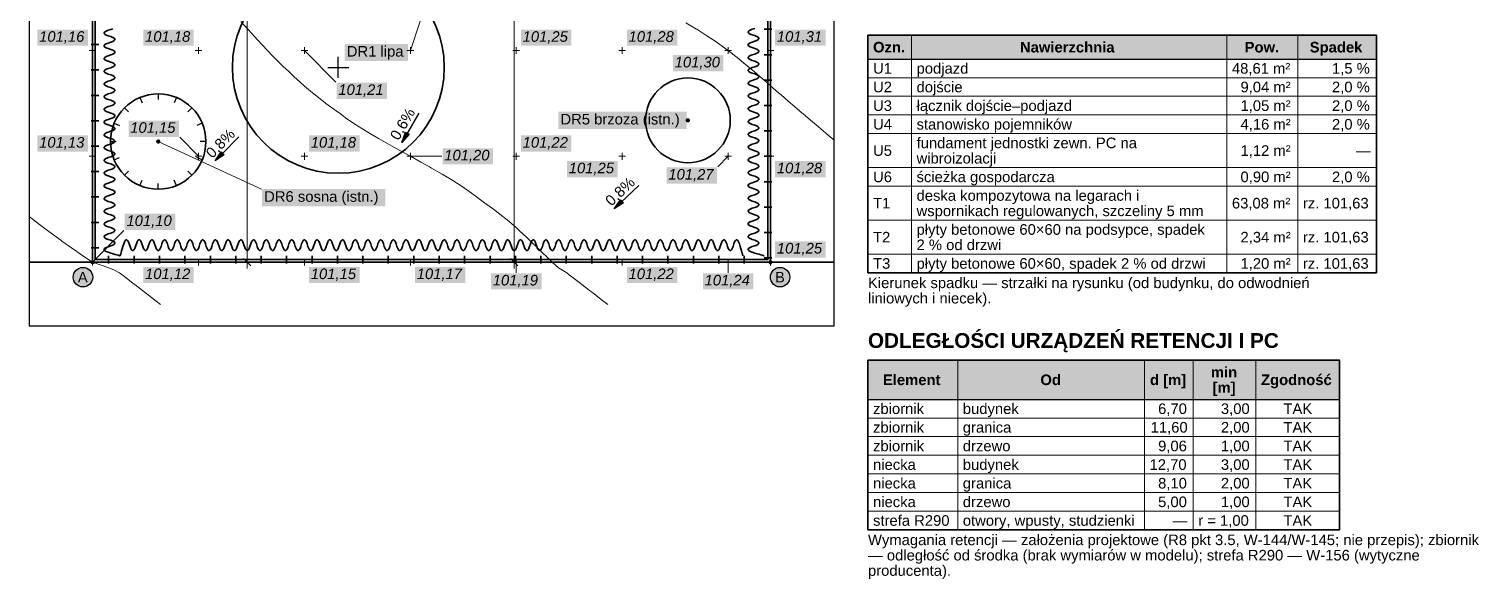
# Model space of a CAD drawing. Header units: metres. Extents: x -3 to 65.4, y -15 to 61.2.
# Drawn here: x -3 to 65.4, y -15 to 11 of the extents above; entities that cross this region are included whole.
import ezdxf

# ---------------------------------------------------------------- set-up
doc = ezdxf.new("R2010")
doc.units = ezdxf.units.M
for name, color, linetype, lineweight in [('A-MASKA', 7, 'Continuous', 18), ('Z-DZIALKA', 1, 'Continuous', 35), ('Z-MAPA-RAMKA', 7, 'Continuous', 35), ('Z-OGRODZENIE', 7, 'Continuous', 35), ('Z-OPISY', 2, 'Continuous', 25), ('Z-TLO', 7, 'Continuous', 18), ('Z-WYMIARY', 1, 'Continuous', 18)]:
    doc.layers.add(name, color=color, linetype=linetype, lineweight=lineweight)
for name, color, linetype, lineweight, true_color in [('Z-MAPA', 8, 'Continuous', 18, 0x5a5a5a), ('Z-ODWODNIENIE', 150, 'Continuous', 25, 0x00808a), ('Z-RZEDNE', 32, 'Continuous', 18, 0x6b4423), ('Z-ZIELEN', 3, 'Continuous', 25, 0x1e7a1e)]:
    doc.layers.add(name, color=color, linetype=linetype, lineweight=lineweight, true_color=true_color)
doc.styles.add('PL_ARIAL', font='arial.ttf')
doc.styles.add('PL_ARIAL_B', font='arialbd.ttf')
doc.styles.add('PL_ARIAL_I', font='ariali.ttf')

msp = doc.modelspace()

# ---------------------------------------------------------------- hatches: boundary and pattern name
at = {"layer": 'A-MASKA', "true_color": 0xffffff}
for points in [[(-2.603, 10.22), (-0.22, 10.22), (-0.22, 10.99), (-2.603, 10.99)], [(2.397, 10.22), (4.78, 10.22), (4.78, 10.99), (2.397, 10.99)], [(20.22, 10.22), (22.603, 10.22), (22.603, 10.99), (20.22, 10.99)], [(25.22, 10.22), (27.603, 10.22), (27.603, 10.99), (25.22, 10.99)], [(32.22, 10.22), (34.603, 10.22), (34.603, 10.99), (32.22, 10.99)], [(11.9, 9.5), (14.887, 9.5), (14.887, 10.31), (11.9, 10.31)], [(27.397, 9.01), (29.78, 9.01), (29.78, 9.78), (27.397, 9.78)], [(11.52, 7.71), (13.903, 7.71), (13.903, 8.48), (11.52, 8.48)], [(21.984, 6.295), (28.04, 6.295), (28.04, 7.105), (21.984, 7.105)], [(1.697, 5.92), (4.08, 5.92), (4.08, 6.69), (1.697, 6.69)], [(-2.603, 5.22), (-0.22, 5.22), (-0.22, 5.99), (-2.603, 5.99)], [(10.22, 5.22), (12.603, 5.22), (12.603, 5.99), (10.22, 5.99)], [(20.22, 5.22), (22.603, 5.22), (22.603, 5.99), (20.22, 5.99)], [(16.52, 4.615), (18.903, 4.615), (18.903, 5.385), (16.52, 5.385)], [(22.397, 4.01), (24.78, 4.01), (24.78, 4.78), (22.397, 4.78)], [(27.097, 3.71), (29.48, 3.71), (29.48, 4.48), (27.097, 4.48)], [(32.22, 4.01), (34.603, 4.01), (34.603, 4.78), (32.22, 4.78)], [(8, 2.643), (13.814, 2.643), (13.814, 3.453), (8, 3.453)], [(1.52, 1.52), (3.903, 1.52), (3.903, 2.29), (1.52, 2.29)], [(32.22, 0.22), (34.603, 0.22), (34.603, 0.99), (32.22, 0.99)], [(2.397, -0.99), (4.78, -0.99), (4.78, -0.22), (2.397, -0.22)], [(10.22, -0.99), (12.603, -0.99), (12.603, -0.22), (10.22, -0.22)], [(15.22, -0.99), (17.603, -0.99), (17.603, -0.22), (15.22, -0.22)], [(18.809, -1.29), (21.191, -1.29), (21.191, -0.52), (18.809, -0.52)], [(25.22, -0.99), (27.603, -0.99), (27.603, -0.22), (25.22, -0.22)], [(28.809, -1.29), (31.191, -1.29), (31.191, -0.52), (28.809, -0.52)]]:
    msp.add_hatch(color=7, dxfattribs=at).paths.add_polyline_path(points)
at = {"layer": 'Z-DZIALKA', "true_color": 0x000000}
for points in [[(0.1, 0), (0.097, 0.026), (0.087, 0.05), (0.071, 0.071), (0.05, 0.087), (0.026, 0.097), (0, 0.1), (-0.026, 0.097), (-0.05, 0.087), (-0.071, 0.071), (-0.087, 0.05), (-0.097, 0.026), (-0.1, 0), (-0.097, -0.026), (-0.087, -0.05), (-0.071, -0.071), (-0.05, -0.087), (-0.026, -0.097), (0, -0.1), (0.026, -0.097), (0.05, -0.087), (0.071, -0.071), (0.087, -0.05), (0.097, -0.026)], [(32.1, 0), (32.097, 0.026), (32.087, 0.05), (32.071, 0.071), (32.05, 0.087), (32.026, 0.097), (32, 0.1), (31.974, 0.097), (31.95, 0.087), (31.929, 0.071), (31.913, 0.05), (31.903, 0.026), (31.9, 0), (31.903, -0.026), (31.913, -0.05), (31.929, -0.071), (31.95, -0.087), (31.974, -0.097), (32, -0.1), (32.026, -0.097), (32.05, -0.087), (32.071, -0.071), (32.087, -0.05), (32.097, -0.026)]]:
    msp.add_hatch(color=7, dxfattribs=at).paths.add_polyline_path(points)
at = {"layer": 'Z-DZIALKA', "true_color": 0xffffff}
for points in [[(0.007, -0.708), (-0.008, -0.588), (-0.054, -0.478), (-0.128, -0.382), (-0.223, -0.309), (-0.334, -0.263), (-0.453, -0.248), (-0.572, -0.263), (-0.683, -0.309), (-0.778, -0.382), (-0.851, -0.478), (-0.897, -0.588), (-0.913, -0.708), (-0.897, -0.827), (-0.851, -0.938), (-0.778, -1.033), (-0.683, -1.106), (-0.572, -1.152), (-0.453, -1.168), (-0.334, -1.152), (-0.223, -1.106), (-0.128, -1.033), (-0.054, -0.938), (-0.008, -0.827)], [(32.913, -0.708), (32.897, -0.588), (32.851, -0.478), (32.778, -0.382), (32.683, -0.309), (32.572, -0.263), (32.453, -0.248), (32.334, -0.263), (32.223, -0.309), (32.128, -0.382), (32.054, -0.478), (32.008, -0.588), (31.993, -0.708), (32.008, -0.827), (32.054, -0.938), (32.128, -1.033), (32.223, -1.106), (32.334, -1.152), (32.453, -1.168), (32.572, -1.152), (32.683, -1.106), (32.778, -1.033), (32.851, -0.938), (32.897, -0.827)]]:
    msp.add_hatch(color=7, dxfattribs=at).paths.add_polyline_path(points)
at = {"layer": 'Z-ODWODNIENIE', "true_color": 0x000000}
for points in [[(14.592, 5.659), (14.767, 6.148), (14.938, 6.047)], [(5.782, 4.78), (6.072, 5.212), (6.212, 5.072)], [(24.617, 2.521), (24.921, 2.943), (25.057, 2.798)]]:
    msp.add_hatch(color=7, dxfattribs=at).paths.add_polyline_path(points)
at = {"layer": 'Z-TLO', "true_color": 0xeeeeee}
for points in [[(60.6, 9.595), (60.6, 10.72), (36.6, 10.72), (36.6, 9.595)], [(58.865, -6.48), (58.865, -4.63), (36.6, -4.63), (36.6, -6.48)]]:
    msp.add_hatch(color=7, dxfattribs=at).paths.add_polyline_path(points)
at = {"layer": 'Z-ZIELEN', "true_color": 0x000000}
for points in [[(28.2, 6.7), (28.197, 6.726), (28.187, 6.75), (28.171, 6.771), (28.15, 6.787), (28.126, 6.797), (28.1, 6.8), (28.074, 6.797), (28.05, 6.787), (28.029, 6.771), (28.013, 6.75), (28.003, 6.726), (28, 6.7), (28.003, 6.674), (28.013, 6.65), (28.029, 6.629), (28.05, 6.613), (28.074, 6.603), (28.1, 6.6), (28.126, 6.603), (28.15, 6.613), (28.171, 6.629), (28.187, 6.65), (28.197, 6.674)], [(3.2, 5.7), (3.197, 5.726), (3.187, 5.75), (3.171, 5.771), (3.15, 5.787), (3.126, 5.797), (3.1, 5.8), (3.074, 5.797), (3.05, 5.787), (3.029, 5.771), (3.013, 5.75), (3.003, 5.726), (3, 5.7), (3.003, 5.674), (3.013, 5.65), (3.029, 5.629), (3.05, 5.613), (3.074, 5.603), (3.1, 5.6), (3.126, 5.603), (3.15, 5.613), (3.171, 5.629), (3.187, 5.65), (3.197, 5.674)]]:
    msp.add_hatch(color=7, dxfattribs=at).paths.add_polyline_path(points)

# ---------------------------------------------------------------- linework, layer by layer
at = {"layer": 'Z-DZIALKA', "linetype": 'Continuous', "lineweight": 35, "ltscale": 0.2, "true_color": 0x000000, "flags": 128}
msp.add_lwpolyline([(0, 0), (32, 0), (32, 50), (0, 50)], close=True, dxfattribs=at)
at = {"layer": 'Z-DZIALKA', "lineweight": 25, "ltscale": 0.2}
for centre in [(-0.453, -0.708), (32.453, -0.708)]:
    msp.add_circle(centre, 0.46, dxfattribs=at)
at = {"layer": 'Z-MAPA', "linetype": 'Continuous', "lineweight": 25, "ltscale": 0.2, "flags": 128}
for points in [[(-3, 0), (0, 0), (0, 50), (-3, 50)], [(35, 50), (32, 50), (32, 0)], [(35, 0), (-3, 0)], [(32, 0), (35, 0)]]:
    msp.add_lwpolyline(points, dxfattribs=at)
at = {"layer": 'Z-MAPA-RAMKA', "linetype": 'Continuous', "lineweight": 25, "ltscale": 0.2, "flags": 128}
msp.add_lwpolyline([(-3, -3), (35, -3), (35, 61), (-3, 61)], close=True, dxfattribs=at)
at = {"layer": 'Z-ODWODNIENIE', "lineweight": 25, "ltscale": 0.2}
for points in [[(15.408, 7.035), (14.817, 6.037)], [(6.911, 5.914), (6.092, 5.092)], [(25.783, 3.616), (24.938, 2.822)]]:
    msp.add_lwpolyline(points, dxfattribs=at)
for points in [[(14.592, 5.659), (14.767, 6.148), (14.938, 6.047)], [(5.782, 4.78), (6.072, 5.212), (6.212, 5.072)], [(24.617, 2.521), (24.921, 2.943), (25.057, 2.798)]]:
    msp.add_lwpolyline(points, close=True, dxfattribs=at)
at = {"layer": 'Z-OGRODZENIE', "lineweight": 35, "ltscale": 0.2}
for points in [[(31.88, 50), (31.88, 0.12), (0.12, 0.12), (0.12, 50)], [(31.7, 11), (32.06, 11)], [(0.3, 10.28), (-0.06, 10.28)], [(31.7, 9.8), (32.06, 9.8)], [(0.3, 9.08), (-0.06, 9.08)], [(31.7, 8.6), (32.06, 8.6)], [(0.3, 7.88), (-0.06, 7.88)], [(31.7, 7.4), (32.06, 7.4)], [(0.3, 6.68), (-0.06, 6.68)], [(31.7, 6.2), (32.06, 6.2)], [(0.3, 5.48), (-0.06, 5.48)], [(31.7, 5), (32.06, 5)], [(0.3, 4.28), (-0.06, 4.28)], [(31.7, 3.8), (32.06, 3.8)], [(0.3, 3.08), (-0.06, 3.08)], [(31.7, 2.6), (32.06, 2.6)], [(0.3, 1.88), (-0.06, 1.88)], [(31.7, 1.4), (32.06, 1.4)], [(0.3, 0.68), (-0.06, 0.68)], [(0.76, 0.3), (0.76, -0.06)], [(1.96, 0.3), (1.96, -0.06)], [(3.16, 0.3), (3.16, -0.06)], [(4.36, 0.3), (4.36, -0.06)], [(5.56, 0.3), (5.56, -0.06)], [(6.76, 0.3), (6.76, -0.06)], [(7.96, 0.3), (7.96, -0.06)], [(9.16, 0.3), (9.16, -0.06)], [(10.36, 0.3), (10.36, -0.06)], [(11.56, 0.3), (11.56, -0.06)], [(12.76, 0.3), (12.76, -0.06)], [(13.96, 0.3), (13.96, -0.06)], [(15.16, 0.3), (15.16, -0.06)], [(16.36, 0.3), (16.36, -0.06)], [(17.56, 0.3), (17.56, -0.06)], [(18.76, 0.3), (18.76, -0.06)], [(19.96, 0.3), (19.96, -0.06)], [(21.16, 0.3), (21.16, -0.06)], [(22.36, 0.3), (22.36, -0.06)], [(23.56, 0.3), (23.56, -0.06)], [(24.76, 0.3), (24.76, -0.06)], [(25.96, 0.3), (25.96, -0.06)], [(27.16, 0.3), (27.16, -0.06)], [(28.36, 0.3), (28.36, -0.06)], [(29.56, 0.3), (29.56, -0.06)], [(30.76, 0.3), (30.76, -0.06)], [(31.7, 0.2), (32.06, 0.2)]]:
    msp.add_lwpolyline(points, dxfattribs=at)
at = {"layer": 'Z-OPISY', "lineweight": 35, "ltscale": 0.2}
for points in [[(36.6, -0.5), (60.6, -0.5), (60.6, 10.72), (36.6, 10.72)], [(36.6, -12.64), (58.865, -12.64), (58.865, -4.63), (36.6, -4.63)]]:
    msp.add_lwpolyline(points, close=True, dxfattribs=at)
at = {"layer": 'Z-OPISY', "lineweight": 13, "ltscale": 0.2}
for points in [[(38.654, -0.5), (38.654, 10.72)], [(53.54, -0.5), (53.54, 10.72)], [(56.888, -0.5), (56.888, 10.72)], [(36.6, 8.715), (60.6, 8.715)], [(36.6, 7.835), (60.6, 7.835)], [(36.6, 6.955), (60.6, 6.955)], [(36.6, 6.075), (60.6, 6.075)], [(36.6, 4.47), (60.6, 4.47)], [(36.6, 3.59), (60.6, 3.59)], [(36.6, 1.985), (60.6, 1.985)], [(36.6, 0.38), (60.6, 0.38)], [(36.6, -0.5), (60.6, -0.5)], [(40.837, -12.64), (40.837, -4.63)], [(49.651, -12.64), (49.651, -4.63)], [(51.949, -12.64), (51.949, -4.63)], [(54.914, -12.64), (54.914, -4.63)], [(36.6, -7.36), (58.865, -7.36)], [(36.6, -8.24), (58.865, -8.24)], [(36.6, -9.12), (58.865, -9.12)], [(36.6, -10), (58.865, -10)], [(36.6, -10.88), (58.865, -10.88)], [(36.6, -11.76), (58.865, -11.76)], [(36.6, -12.64), (58.865, -12.64)]]:
    msp.add_lwpolyline(points, dxfattribs=at)
at = {"layer": 'Z-OPISY', "lineweight": 25, "ltscale": 0.2}
for points in [[(36.6, 9.595), (60.6, 9.595)], [(36.6, -6.48), (58.865, -6.48)]]:
    msp.add_lwpolyline(points, dxfattribs=at)
at = {"layer": 'Z-OPISY', "lineweight": 18, "ltscale": 0.2}
msp.add_lwpolyline([(3.1, 5.7), (7.98, 3.453)], dxfattribs=at)
at = {"layer": 'Z-RZEDNE', "lineweight": 18, "ltscale": 0.2, "true_color": 0x6b4423}
for points in [[(15, 10), (16.224, 13.7)], [(-0.16, 10), (0.16, 10)], [(0, 9.84), (0, 10.16)], [(4.84, 10), (5.16, 10)], [(5, 9.84), (5, 10.16)], [(9.84, 10), (10.16, 10)], [(10, 9.84), (10, 10.16)], [(10, 10), (11.48, 8.5)], [(14.84, 10), (15.16, 10)], [(15, 9.84), (15, 10.16)], [(19.84, 10), (20.16, 10)], [(20, 9.84), (20, 10.16)], [(24.84, 10), (25.16, 10)], [(25, 9.84), (25, 10.16)], [(29.84, 10), (30.16, 10)], [(30, 9.84), (30, 10.16)], [(31.84, 10), (32.16, 10)], [(32, 9.84), (32, 10.16)], [(5, 5), (4.12, 5.9)], [(-0.16, 5), (0.16, 5)], [(0, 4.84), (0, 5.16)], [(4.84, 5), (5.16, 5)], [(5, 4.84), (5, 5.16)], [(9.84, 5), (10.16, 5)], [(10, 4.84), (10, 5.16)], [(14.84, 5), (15.16, 5)], [(15, 4.84), (15, 5.16)], [(15, 5), (16.48, 5)], [(19.84, 5), (20.16, 5)], [(20, 4.84), (20, 5.16)], [(24.84, 5), (25.16, 5)], [(25, 4.84), (25, 5.16)], [(30, 5), (29.52, 4.5)], [(29.84, 5), (30.16, 5)], [(30, 4.84), (30, 5.16)], [(31.84, 5), (32.16, 5)], [(32, 4.84), (32, 5.16)], [(0, 0), (1.48, 1.5)], [(-0.16, 0), (0.16, 0)], [(0, -0.16), (0, 0.16)], [(4.84, 0), (5.16, 0)], [(5, -0.16), (5, 0.16)], [(9.84, 0), (10.16, 0)], [(10, -0.16), (10, 0.16)], [(14.84, 0), (15.16, 0)], [(15, -0.16), (15, 0.16)], [(19.84, 0), (20.16, 0)], [(20, -0.16), (20, 0.16)], [(20, 0), (20, -0.5)], [(24.84, 0), (25.16, 0)], [(25, -0.16), (25, 0.16)], [(29.84, 0), (30.16, 0)], [(30, -0.16), (30, 0.16)], [(30, 0), (30, -0.5)], [(31.84, 0), (32.16, 0)], [(32, -0.16), (32, 0.16)]]:
    msp.add_lwpolyline(points, dxfattribs=at)
at = {"layer": 'Z-RZEDNE', "linetype": 'Continuous', "lineweight": 18, "ltscale": 0.2, "true_color": 0xa07850, "flags": 128}
for points in [[(7, 11.365), (7.332, 11), (7.5, 10.814), (7.788, 10.5), (8, 10.272), (8.258, 10), (8.5, 9.75), (8.748, 9.5), (9, 9.249), (9.26, 9), (9.5, 8.769), (9.797, 8.5), (10, 8.316), (10.379, 8), (10.5, 7.899), (11, 7.512), (11.017, 7.5), (11.5, 7.146), (11.701, 7), (12, 6.779), (12.412, 6.5), (12.5, 6.443), (13, 6.137), (13.234, 6), (13.5, 5.843), (14, 5.557), (14.103, 5.5), (14.5, 5.277), (15, 5), (15.5, 4.724), (15.906, 4.5), (16, 4.448), (16.5, 4.163), (16.774, 4), (17, 3.865), (17.5, 3.545), (17.564, 3.5), (18, 3.189), (18.246, 3), (18.5, 2.811), (18.92, 2.5), (19, 2.442), (19.5, 2.053), (19.563, 2), (20, 1.632), (20.142, 1.5), (20.5, 1.171), (20.673, 1), (21, 0.681), (21.18, 0.5), (21.5, 0.189), (21.692, 0), (22, -0.259), (22.38, -0.5), (22.5, -0.593), (23, -0.981), (23.024, -1), (23.5, -1.369), (23.669, -1.5), (24, -1.757), (24.314, -2)], [(28, 11.309), (28.5, 11.011), (28.518, 11), (29, 10.697), (29.295, 10.5), (29.5, 10.361), (30, 10), (30.5, 9.609), (30.632, 9.5), (31, 9.195), (31.228, 9), (31.5, 8.769), (31.81, 8.5), (32, 8.334), (32.384, 8), (32.5, 7.899), (32.963, 7.5), (33, 7.468), (33.5, 7.039), (33.546, 7), (34, 6.613), (34.133, 6.5), (34.5, 6.189), (34.724, 6), (35, 5.767)], [(-3, 2.163), (-2.787, 2), (-2.5, 1.78), (-2.128, 1.5), (-2, 1.403), (-1.5, 1.034), (-1.452, 1), (-1, 0.676), (-0.745, 0.5), (-0.5, 0.33), (0, 0), (0.5, -0.169), (1, -0.369), (1.278, -0.5), (1.5, -0.672), (1.923, -1), (2, -1.06), (2.5, -1.448), (2.567, -1.5), (3, -1.836), (3.212, -2)]]:
    msp.add_lwpolyline(points, dxfattribs=at)
at = {"layer": 'Z-WYMIARY', "lineweight": 18, "ltscale": 0.2}
for points in [[(7.3, 32.7), (7.3, -0.3)], [(19.9, 29.7), (19.9, -0.3)], [(7, 0), (7.6, 0)], [(7.123, 0.177), (7.477, -0.177)], [(19.6, 0), (20.2, 0)], [(19.723, 0.177), (20.077, -0.177)]]:
    msp.add_lwpolyline(points, dxfattribs=at)
at = {"layer": 'Z-ZIELEN', "lineweight": 35, "ltscale": 0.2}
for points in [[(1.3, 0.3), (1.284, 0.305), (1.253, 0.314), (1.206, 0.328), (1.144, 0.347), (1.066, 0.37), (0.972, 0.399), (0.863, 0.432), (0.738, 0.469), (0.644, 0.507), (0.581, 0.544), (0.55, 0.582), (0.55, 0.619), (0.581, 0.657), (0.644, 0.695), (0.738, 0.732), (0.863, 0.77), (0.956, 0.807), (1.019, 0.845), (1.05, 0.882), (1.05, 0.92), (1.019, 0.958), (0.956, 0.995), (0.863, 1.033), (0.738, 1.07), (0.644, 1.108), (0.581, 1.145), (0.55, 1.183), (0.55, 1.221), (0.581, 1.258), (0.644, 1.296), (0.738, 1.333), (0.863, 1.371), (0.956, 1.409), (1.019, 1.446), (1.05, 1.484), (1.05, 1.521), (1.019, 1.559), (0.956, 1.596), (0.863, 1.634), (0.738, 1.672), (0.644, 1.709), (0.581, 1.747), (0.55, 1.784), (0.55, 1.822), (0.581, 1.859), (0.644, 1.897), (0.738, 1.935), (0.863, 1.972), (0.956, 2.01), (1.019, 2.047), (1.05, 2.085), (1.05, 2.122), (1.019, 2.16), (0.956, 2.198), (0.863, 2.235), (0.738, 2.273), (0.644, 2.31), (0.581, 2.348), (0.55, 2.386), (0.55, 2.423), (0.581, 2.461), (0.644, 2.498), (0.738, 2.536), (0.863, 2.573), (0.956, 2.611), (1.019, 2.649), (1.05, 2.686), (1.05, 2.724), (1.019, 2.761), (0.956, 2.799), (0.863, 2.836), (0.738, 2.874), (0.644, 2.912), (0.581, 2.949), (0.55, 2.987), (0.55, 3.024), (0.581, 3.062), (0.644, 3.099), (0.738, 3.137), (0.863, 3.175), (0.956, 3.212), (1.019, 3.25), (1.05, 3.287), (1.05, 3.325), (1.019, 3.363), (0.956, 3.4), (0.863, 3.438), (0.738, 3.475), (0.644, 3.513), (0.581, 3.55), (0.55, 3.588), (0.55, 3.626), (0.581, 3.663), (0.644, 3.701), (0.738, 3.738), (0.863, 3.776), (0.956, 3.813), (1.019, 3.851), (1.05, 3.889), (1.05, 3.926), (1.019, 3.964), (0.956, 4.001), (0.863, 4.039), (0.738, 4.077), (0.644, 4.114), (0.581, 4.152), (0.55, 4.189), (0.55, 4.227), (0.581, 4.264), (0.644, 4.302), (0.738, 4.34), (0.863, 4.377), (0.956, 4.415), (1.019, 4.452), (1.05, 4.49), (1.05, 4.527), (1.019, 4.565), (0.956, 4.603), (0.863, 4.64), (0.738, 4.678), (0.644, 4.715), (0.581, 4.753), (0.55, 4.79), (0.55, 4.828), (0.581, 4.866), (0.644, 4.903), (0.738, 4.941), (0.863, 4.978), (0.956, 5.016), (1.019, 5.054), (1.05, 5.091), (1.05, 5.129), (1.019, 5.166), (0.956, 5.204), (0.863, 5.241), (0.738, 5.279), (0.644, 5.317), (0.581, 5.354), (0.55, 5.392), (0.55, 5.429), (0.581, 5.467), (0.644, 5.504), (0.738, 5.542), (0.863, 5.58), (0.956, 5.617), (1.019, 5.655), (1.05, 5.692), (1.05, 5.73), (1.019, 5.767), (0.956, 5.805), (0.863, 5.843), (0.738, 5.88), (0.644, 5.918), (0.581, 5.955), (0.55, 5.993), (0.55, 6.031), (0.581, 6.068), (0.644, 6.106), (0.738, 6.143), (0.863, 6.181), (0.956, 6.218), (1.019, 6.256), (1.05, 6.294), (1.05, 6.331), (1.019, 6.369), (0.956, 6.406), (0.863, 6.444), (0.738, 6.481), (0.644, 6.519), (0.581, 6.557), (0.55, 6.594), (0.55, 6.632), (0.581, 6.669), (0.644, 6.707), (0.738, 6.744), (0.863, 6.782), (0.956, 6.82), (1.019, 6.857), (1.05, 6.895), (1.05, 6.932), (1.019, 6.97), (0.956, 7.008), (0.863, 7.045), (0.738, 7.083), (0.644, 7.12), (0.581, 7.158), (0.55, 7.195), (0.55, 7.233), (0.581, 7.271), (0.644, 7.308), (0.738, 7.346), (0.863, 7.383), (0.956, 7.421), (1.019, 7.458), (1.05, 7.496), (1.05, 7.534), (1.019, 7.571), (0.956, 7.609), (0.863, 7.646), (0.738, 7.684), (0.644, 7.721), (0.581, 7.759), (0.55, 7.797), (0.55, 7.834), (0.581, 7.872), (0.644, 7.909), (0.738, 7.947), (0.863, 7.985), (0.956, 8.022), (1.019, 8.06), (1.05, 8.097), (1.05, 8.135), (1.019, 8.172), (0.956, 8.21), (0.863, 8.248), (0.738, 8.285), (0.644, 8.323), (0.581, 8.36), (0.55, 8.398), (0.55, 8.435), (0.581, 8.473), (0.644, 8.511), (0.738, 8.548), (0.863, 8.586), (0.956, 8.623), (1.019, 8.661), (1.05, 8.698), (1.05, 8.736), (1.019, 8.774), (0.956, 8.811), (0.863, 8.849), (0.738, 8.886), (0.644, 8.924), (0.581, 8.962), (0.55, 8.999), (0.55, 9.037), (0.581, 9.074), (0.644, 9.112), (0.738, 9.149), (0.863, 9.187), (0.956, 9.225), (1.019, 9.262), (1.05, 9.3), (1.05, 9.337), (1.019, 9.375), (0.956, 9.412), (0.863, 9.45), (0.738, 9.488), (0.644, 9.525), (0.581, 9.563), (0.55, 9.6), (0.55, 9.638), (0.581, 9.676), (0.644, 9.713), (0.738, 9.751), (0.863, 9.788), (0.956, 9.826), (1.019, 9.863), (1.05, 9.901), (1.05, 9.939), (1.019, 9.976), (0.956, 10.014), (0.863, 10.051), (0.738, 10.089), (0.644, 10.126), (0.581, 10.164), (0.55, 10.202), (0.55, 10.239), (0.581, 10.277), (0.644, 10.314), (0.738, 10.352), (0.863, 10.389), (0.956, 10.427), (1.019, 10.465), (1.05, 10.502), (1.05, 10.54), (1.019, 10.577), (0.956, 10.615), (0.863, 10.653), (0.738, 10.69), (0.644, 10.728), (0.581, 10.765), (0.55, 10.803), (0.55, 10.84), (0.581, 10.878), (0.644, 10.916), (0.738, 10.953), (0.863, 10.991), (0.956, 11.028)], [(31.7, 0.3), (31.684, 0.305), (31.653, 0.314), (31.606, 0.328), (31.544, 0.347), (31.466, 0.371), (31.372, 0.399), (31.262, 0.432), (31.137, 0.47), (31.044, 0.508), (30.981, 0.545), (30.95, 0.583), (30.95, 0.621), (30.981, 0.659), (31.044, 0.696), (31.137, 0.734), (31.262, 0.772), (31.356, 0.81), (31.419, 0.847), (31.45, 0.885), (31.45, 0.923), (31.419, 0.961), (31.356, 0.998), (31.262, 1.036), (31.137, 1.074), (31.044, 1.112), (30.981, 1.149), (30.95, 1.187), (30.95, 1.225), (30.981, 1.263), (31.044, 1.3), (31.137, 1.338), (31.262, 1.376), (31.356, 1.414), (31.419, 1.451), (31.45, 1.489), (31.45, 1.527), (31.419, 1.565), (31.356, 1.602), (31.262, 1.64), (31.137, 1.678), (31.044, 1.716), (30.981, 1.754), (30.95, 1.791), (30.95, 1.829), (30.981, 1.867), (31.044, 1.905), (31.137, 1.942), (31.262, 1.98), (31.356, 2.018), (31.419, 2.056), (31.45, 2.093), (31.45, 2.131), (31.419, 2.169), (31.356, 2.207), (31.262, 2.244), (31.137, 2.282), (31.044, 2.32), (30.981, 2.358), (30.95, 2.395), (30.95, 2.433), (30.981, 2.471), (31.044, 2.509), (31.137, 2.546), (31.262, 2.584), (31.356, 2.622), (31.419, 2.66), (31.45, 2.697), (31.45, 2.735), (31.419, 2.773), (31.356, 2.811), (31.262, 2.848), (31.137, 2.886), (31.044, 2.924), (30.981, 2.962), (30.95, 2.999), (30.95, 3.037), (30.981, 3.075), (31.044, 3.113), (31.137, 3.15), (31.262, 3.188), (31.356, 3.226), (31.419, 3.264), (31.45, 3.301), (31.45, 3.339), (31.419, 3.377), (31.356, 3.415), (31.262, 3.452), (31.137, 3.49), (31.044, 3.528), (30.981, 3.566), (30.95, 3.603), (30.95, 3.641), (30.981, 3.679), (31.044, 3.717), (31.137, 3.754), (31.262, 3.792), (31.356, 3.83), (31.419, 3.868), (31.45, 3.905), (31.45, 3.943), (31.419, 3.981), (31.356, 4.019), (31.262, 4.056), (31.137, 4.094), (31.044, 4.132), (30.981, 4.17), (30.95, 4.207), (30.95, 4.245), (30.981, 4.283), (31.044, 4.321), (31.137, 4.358), (31.262, 4.396), (31.356, 4.434), (31.419, 4.472), (31.45, 4.51), (31.45, 4.547), (31.419, 4.585), (31.356, 4.623), (31.262, 4.661), (31.137, 4.698), (31.044, 4.736), (30.981, 4.774), (30.95, 4.812), (30.95, 4.849), (30.981, 4.887), (31.044, 4.925), (31.137, 4.963), (31.262, 5), (31.356, 5.038), (31.419, 5.076), (31.45, 5.114), (31.45, 5.151), (31.419, 5.189), (31.356, 5.227), (31.262, 5.265), (31.137, 5.302), (31.044, 5.34), (30.981, 5.378), (30.95, 5.416), (30.95, 5.453), (30.981, 5.491), (31.044, 5.529), (31.137, 5.567), (31.262, 5.604), (31.356, 5.642), (31.419, 5.68), (31.45, 5.718), (31.45, 5.755), (31.419, 5.793), (31.356, 5.831), (31.262, 5.869), (31.137, 5.906), (31.044, 5.944), (30.981, 5.982), (30.95, 6.02), (30.95, 6.057), (30.981, 6.095), (31.044, 6.133), (31.137, 6.171), (31.262, 6.208), (31.356, 6.246), (31.419, 6.284), (31.45, 6.322), (31.45, 6.359), (31.419, 6.397), (31.356, 6.435), (31.262, 6.473), (31.137, 6.51), (31.044, 6.548), (30.981, 6.586), (30.95, 6.624), (30.95, 6.661), (30.981, 6.699), (31.044, 6.737), (31.137, 6.775), (31.262, 6.812), (31.356, 6.85), (31.419, 6.888), (31.45, 6.926), (31.45, 6.963), (31.419, 7.001), (31.356, 7.039), (31.262, 7.077), (31.137, 7.114), (31.044, 7.152), (30.981, 7.19), (30.95, 7.228), (30.95, 7.265), (30.981, 7.303), (31.044, 7.341), (31.137, 7.379), (31.262, 7.417), (31.356, 7.454), (31.419, 7.492), (31.45, 7.53), (31.45, 7.568), (31.419, 7.605), (31.356, 7.643), (31.262, 7.681), (31.137, 7.719), (31.044, 7.756), (30.981, 7.794), (30.95, 7.832), (30.95, 7.87), (30.981, 7.907), (31.044, 7.945), (31.137, 7.983), (31.262, 8.021), (31.356, 8.058), (31.419, 8.096), (31.45, 8.134), (31.45, 8.172), (31.419, 8.209), (31.356, 8.247), (31.262, 8.285), (31.137, 8.323), (31.044, 8.36), (30.981, 8.398), (30.95, 8.436), (30.95, 8.474), (30.981, 8.511), (31.044, 8.549), (31.137, 8.587), (31.262, 8.625), (31.356, 8.662), (31.419, 8.7), (31.45, 8.738), (31.45, 8.776), (31.419, 8.813), (31.356, 8.851), (31.262, 8.889), (31.137, 8.927), (31.044, 8.964), (30.981, 9.002), (30.95, 9.04), (30.95, 9.078), (30.981, 9.115), (31.044, 9.153), (31.137, 9.191), (31.262, 9.229), (31.356, 9.266), (31.419, 9.304), (31.45, 9.342), (31.45, 9.38), (31.419, 9.417), (31.356, 9.455), (31.262, 9.493), (31.137, 9.531), (31.044, 9.568), (30.981, 9.606), (30.95, 9.644), (30.95, 9.682), (30.981, 9.719), (31.044, 9.757), (31.137, 9.795), (31.262, 9.833), (31.356, 9.87), (31.419, 9.908), (31.45, 9.946), (31.45, 9.984), (31.419, 10.021), (31.356, 10.059), (31.262, 10.097), (31.137, 10.135), (31.044, 10.173), (30.981, 10.21), (30.95, 10.248), (30.95, 10.286), (30.981, 10.324), (31.044, 10.361), (31.137, 10.399), (31.262, 10.437), (31.356, 10.475), (31.419, 10.512), (31.45, 10.55), (31.45, 10.588), (31.419, 10.626), (31.356, 10.663), (31.262, 10.701), (31.137, 10.739), (31.044, 10.777), (30.981, 10.814), (30.95, 10.852), (30.95, 10.89), (30.981, 10.928), (31.044, 10.965), (31.137, 11.003), (31.262, 11.041)], [(1.3, 0.3), (1.305, 0.316), (1.314, 0.347), (1.328, 0.394), (1.347, 0.456), (1.37, 0.534), (1.398, 0.628), (1.431, 0.738), (1.469, 0.863), (1.506, 0.956), (1.544, 1.019), (1.581, 1.05), (1.619, 1.05), (1.656, 1.019), (1.694, 0.956), (1.731, 0.863), (1.769, 0.738), (1.806, 0.644), (1.844, 0.581), (1.881, 0.55), (1.919, 0.55), (1.956, 0.581), (1.994, 0.644), (2.031, 0.738), (2.069, 0.863), (2.106, 0.956), (2.144, 1.019), (2.181, 1.05), (2.219, 1.05), (2.256, 1.019), (2.294, 0.956), (2.331, 0.863), (2.369, 0.738), (2.406, 0.644), (2.444, 0.581), (2.481, 0.55), (2.519, 0.55), (2.556, 0.581), (2.594, 0.644), (2.631, 0.738), (2.669, 0.863), (2.706, 0.956), (2.744, 1.019), (2.781, 1.05), (2.819, 1.05), (2.856, 1.019), (2.894, 0.956), (2.931, 0.863), (2.969, 0.738), (3.006, 0.644), (3.044, 0.581), (3.081, 0.55), (3.119, 0.55), (3.156, 0.581), (3.194, 0.644), (3.231, 0.738), (3.269, 0.863), (3.306, 0.956), (3.344, 1.019), (3.381, 1.05), (3.419, 1.05), (3.456, 1.019), (3.494, 0.956), (3.531, 0.863), (3.569, 0.738), (3.606, 0.644), (3.644, 0.581), (3.681, 0.55), (3.719, 0.55), (3.756, 0.581), (3.794, 0.644), (3.831, 0.738), (3.869, 0.863), (3.906, 0.956), (3.944, 1.019), (3.981, 1.05), (4.019, 1.05), (4.056, 1.019), (4.094, 0.956), (4.131, 0.863), (4.169, 0.738), (4.206, 0.644), (4.244, 0.581), (4.281, 0.55), (4.319, 0.55), (4.356, 0.581), (4.394, 0.644), (4.431, 0.738), (4.469, 0.863), (4.506, 0.956), (4.544, 1.019), (4.581, 1.05), (4.619, 1.05), (4.656, 1.019), (4.694, 0.956), (4.731, 0.863), (4.769, 0.738), (4.806, 0.644), (4.844, 0.581), (4.881, 0.55), (4.919, 0.55), (4.956, 0.581), (4.994, 0.644), (5.031, 0.738), (5.069, 0.863), (5.106, 0.956), (5.144, 1.019), (5.181, 1.05), (5.219, 1.05), (5.256, 1.019), (5.294, 0.956), (5.331, 0.863), (5.369, 0.738), (5.406, 0.644), (5.444, 0.581), (5.481, 0.55), (5.519, 0.55), (5.556, 0.581), (5.594, 0.644), (5.631, 0.738), (5.669, 0.863), (5.706, 0.956), (5.744, 1.019), (5.781, 1.05), (5.819, 1.05), (5.856, 1.019), (5.894, 0.956), (5.931, 0.863), (5.969, 0.738), (6.006, 0.644), (6.044, 0.581), (6.081, 0.55), (6.119, 0.55), (6.156, 0.581), (6.194, 0.644), (6.231, 0.738), (6.269, 0.863), (6.306, 0.956), (6.344, 1.019), (6.381, 1.05), (6.419, 1.05), (6.456, 1.019), (6.494, 0.956), (6.531, 0.863), (6.569, 0.738), (6.606, 0.644), (6.644, 0.581), (6.681, 0.55), (6.719, 0.55), (6.756, 0.581), (6.794, 0.644), (6.831, 0.738), (6.869, 0.863), (6.906, 0.956), (6.944, 1.019), (6.981, 1.05), (7.019, 1.05), (7.056, 1.019), (7.094, 0.956), (7.131, 0.863), (7.169, 0.738), (7.206, 0.644), (7.244, 0.581), (7.281, 0.55), (7.319, 0.55), (7.356, 0.581), (7.394, 0.644), (7.431, 0.738), (7.469, 0.863), (7.506, 0.956), (7.544, 1.019), (7.581, 1.05), (7.619, 1.05), (7.656, 1.019), (7.694, 0.956), (7.731, 0.863), (7.769, 0.738), (7.806, 0.644), (7.844, 0.581), (7.881, 0.55), (7.919, 0.55), (7.956, 0.581), (7.994, 0.644), (8.031, 0.738), (8.069, 0.863), (8.106, 0.956), (8.144, 1.019), (8.181, 1.05), (8.219, 1.05), (8.256, 1.019), (8.294, 0.956), (8.331, 0.863), (8.369, 0.738), (8.406, 0.644), (8.444, 0.581), (8.481, 0.55), (8.519, 0.55), (8.556, 0.581), (8.594, 0.644), (8.631, 0.738), (8.669, 0.863), (8.706, 0.956), (8.744, 1.019), (8.781, 1.05), (8.819, 1.05), (8.856, 1.019), (8.894, 0.956), (8.931, 0.863), (8.969, 0.738), (9.006, 0.644), (9.044, 0.581), (9.081, 0.55), (9.119, 0.55), (9.156, 0.581), (9.194, 0.644), (9.231, 0.738), (9.269, 0.863), (9.306, 0.956), (9.344, 1.019), (9.381, 1.05), (9.419, 1.05), (9.456, 1.019), (9.494, 0.956), (9.531, 0.863), (9.569, 0.738), (9.606, 0.644), (9.644, 0.581), (9.681, 0.55), (9.719, 0.55), (9.756, 0.581), (9.794, 0.644), (9.831, 0.738), (9.869, 0.863), (9.906, 0.956), (9.944, 1.019), (9.981, 1.05), (10.019, 1.05), (10.056, 1.019), (10.094, 0.956), (10.131, 0.863), (10.169, 0.738), (10.206, 0.644), (10.244, 0.581), (10.281, 0.55), (10.319, 0.55), (10.356, 0.581), (10.394, 0.644), (10.431, 0.738), (10.469, 0.863), (10.506, 0.956), (10.544, 1.019), (10.581, 1.05), (10.619, 1.05), (10.656, 1.019), (10.694, 0.956), (10.731, 0.863), (10.769, 0.738), (10.806, 0.644), (10.844, 0.581), (10.881, 0.55), (10.919, 0.55), (10.956, 0.581), (10.994, 0.644), (11.031, 0.738), (11.069, 0.863), (11.106, 0.956), (11.144, 1.019), (11.181, 1.05), (11.219, 1.05), (11.256, 1.019), (11.294, 0.956), (11.331, 0.863), (11.369, 0.738), (11.406, 0.644), (11.444, 0.581), (11.481, 0.55), (11.519, 0.55), (11.556, 0.581), (11.594, 0.644), (11.631, 0.738), (11.669, 0.863), (11.706, 0.956), (11.744, 1.019), (11.781, 1.05), (11.819, 1.05), (11.856, 1.019), (11.894, 0.956), (11.931, 0.863), (11.969, 0.738), (12.006, 0.644), (12.044, 0.581), (12.081, 0.55), (12.119, 0.55), (12.156, 0.581), (12.194, 0.644), (12.231, 0.738), (12.269, 0.863), (12.306, 0.956), (12.344, 1.019), (12.381, 1.05), (12.419, 1.05), (12.456, 1.019), (12.494, 0.956), (12.531, 0.863), (12.569, 0.738), (12.606, 0.644), (12.644, 0.581), (12.681, 0.55), (12.719, 0.55), (12.756, 0.581), (12.794, 0.644), (12.831, 0.738), (12.869, 0.863), (12.906, 0.956), (12.944, 1.019), (12.981, 1.05), (13.019, 1.05), (13.056, 1.019), (13.094, 0.956), (13.131, 0.863), (13.169, 0.738), (13.206, 0.644), (13.244, 0.581), (13.281, 0.55), (13.319, 0.55), (13.356, 0.581), (13.394, 0.644), (13.431, 0.738), (13.469, 0.863), (13.506, 0.956), (13.544, 1.019), (13.581, 1.05), (13.619, 1.05), (13.656, 1.019), (13.694, 0.956), (13.731, 0.863), (13.769, 0.738), (13.806, 0.644), (13.844, 0.581), (13.881, 0.55), (13.919, 0.55), (13.956, 0.581), (13.994, 0.644), (14.031, 0.738), (14.069, 0.863), (14.106, 0.956), (14.144, 1.019), (14.181, 1.05), (14.219, 1.05), (14.256, 1.019), (14.294, 0.956), (14.331, 0.863), (14.369, 0.738), (14.406, 0.644), (14.444, 0.581), (14.481, 0.55), (14.519, 0.55), (14.556, 0.581), (14.594, 0.644), (14.631, 0.738), (14.669, 0.863), (14.706, 0.956), (14.744, 1.019), (14.781, 1.05), (14.819, 1.05), (14.856, 1.019), (14.894, 0.956), (14.931, 0.863), (14.969, 0.738), (15.006, 0.644), (15.044, 0.581), (15.081, 0.55), (15.119, 0.55), (15.156, 0.581), (15.194, 0.644), (15.231, 0.738), (15.269, 0.863), (15.306, 0.956), (15.344, 1.019), (15.381, 1.05), (15.419, 1.05), (15.456, 1.019), (15.494, 0.956), (15.531, 0.863), (15.569, 0.738), (15.606, 0.644), (15.644, 0.581), (15.681, 0.55), (15.719, 0.55), (15.756, 0.581), (15.794, 0.644), (15.831, 0.738), (15.869, 0.863), (15.906, 0.956), (15.944, 1.019), (15.981, 1.05), (16.019, 1.05), (16.056, 1.019), (16.094, 0.956), (16.131, 0.863), (16.169, 0.738), (16.206, 0.644), (16.244, 0.581), (16.281, 0.55), (16.319, 0.55), (16.356, 0.581), (16.394, 0.644), (16.431, 0.738), (16.469, 0.863), (16.506, 0.956), (16.544, 1.019), (16.581, 1.05), (16.619, 1.05), (16.656, 1.019), (16.694, 0.956), (16.731, 0.863), (16.769, 0.738), (16.806, 0.644), (16.844, 0.581), (16.881, 0.55), (16.919, 0.55), (16.956, 0.581), (16.994, 0.644), (17.031, 0.738), (17.069, 0.863), (17.106, 0.956), (17.144, 1.019), (17.181, 1.05), (17.219, 1.05), (17.256, 1.019), (17.294, 0.956), (17.331, 0.863), (17.369, 0.738), (17.406, 0.644), (17.444, 0.581), (17.481, 0.55), (17.519, 0.55), (17.556, 0.581), (17.594, 0.644), (17.631, 0.738), (17.669, 0.863), (17.706, 0.956), (17.744, 1.019), (17.781, 1.05), (17.819, 1.05), (17.856, 1.019), (17.894, 0.956), (17.931, 0.863), (17.969, 0.738), (18.006, 0.644), (18.044, 0.581), (18.081, 0.55), (18.119, 0.55), (18.156, 0.581), (18.194, 0.644), (18.231, 0.738), (18.269, 0.863), (18.306, 0.956), (18.344, 1.019), (18.381, 1.05), (18.419, 1.05), (18.456, 1.019), (18.494, 0.956), (18.531, 0.863), (18.569, 0.738), (18.606, 0.644), (18.644, 0.581), (18.681, 0.55), (18.719, 0.55), (18.756, 0.581), (18.794, 0.644), (18.831, 0.738), (18.869, 0.863), (18.906, 0.956), (18.944, 1.019), (18.981, 1.05), (19.019, 1.05), (19.056, 1.019), (19.094, 0.956), (19.131, 0.863), (19.169, 0.738), (19.206, 0.644), (19.244, 0.581), (19.281, 0.55), (19.319, 0.55), (19.356, 0.581), (19.394, 0.644), (19.431, 0.738), (19.469, 0.863), (19.506, 0.956), (19.544, 1.019), (19.581, 1.05), (19.619, 1.05), (19.656, 1.019), (19.694, 0.956), (19.731, 0.863), (19.769, 0.738), (19.806, 0.644), (19.844, 0.581), (19.881, 0.55), (19.919, 0.55), (19.956, 0.581), (19.994, 0.644), (20.031, 0.738), (20.069, 0.863), (20.106, 0.956), (20.144, 1.019), (20.181, 1.05), (20.219, 1.05), (20.256, 1.019), (20.294, 0.956), (20.331, 0.863), (20.369, 0.738), (20.406, 0.644), (20.444, 0.581), (20.481, 0.55), (20.519, 0.55), (20.556, 0.581), (20.594, 0.644), (20.631, 0.738), (20.669, 0.863), (20.706, 0.956), (20.744, 1.019), (20.781, 1.05), (20.819, 1.05), (20.856, 1.019), (20.894, 0.956), (20.931, 0.863), (20.969, 0.738), (21.006, 0.644), (21.044, 0.581), (21.081, 0.55), (21.119, 0.55), (21.156, 0.581), (21.194, 0.644), (21.231, 0.738), (21.269, 0.863), (21.306, 0.956), (21.344, 1.019), (21.381, 1.05), (21.419, 1.05), (21.456, 1.019), (21.494, 0.956), (21.531, 0.863), (21.569, 0.738), (21.606, 0.644), (21.644, 0.581), (21.681, 0.55), (21.719, 0.55), (21.756, 0.581), (21.794, 0.644), (21.831, 0.738), (21.869, 0.863), (21.906, 0.956), (21.944, 1.019), (21.981, 1.05), (22.019, 1.05), (22.056, 1.019), (22.094, 0.956), (22.131, 0.863), (22.169, 0.738), (22.206, 0.644), (22.244, 0.581), (22.281, 0.55), (22.319, 0.55), (22.356, 0.581), (22.394, 0.644), (22.431, 0.738), (22.469, 0.863), (22.506, 0.956), (22.544, 1.019), (22.581, 1.05), (22.619, 1.05), (22.656, 1.019), (22.694, 0.956), (22.731, 0.863), (22.769, 0.738), (22.806, 0.644), (22.844, 0.581), (22.881, 0.55), (22.919, 0.55), (22.956, 0.581), (22.994, 0.644), (23.031, 0.738), (23.069, 0.863), (23.106, 0.956), (23.144, 1.019), (23.181, 1.05), (23.219, 1.05), (23.256, 1.019), (23.294, 0.956), (23.331, 0.863), (23.369, 0.738), (23.406, 0.644), (23.444, 0.581), (23.481, 0.55), (23.519, 0.55), (23.556, 0.581), (23.594, 0.644), (23.631, 0.738), (23.669, 0.863), (23.706, 0.956), (23.744, 1.019), (23.781, 1.05), (23.819, 1.05), (23.856, 1.019), (23.894, 0.956), (23.931, 0.863), (23.969, 0.738), (24.006, 0.644), (24.044, 0.581), (24.081, 0.55), (24.119, 0.55), (24.156, 0.581), (24.194, 0.644), (24.231, 0.738), (24.269, 0.863), (24.306, 0.956), (24.344, 1.019), (24.381, 1.05), (24.419, 1.05), (24.456, 1.019), (24.494, 0.956), (24.531, 0.863), (24.569, 0.738), (24.606, 0.644), (24.644, 0.581), (24.681, 0.55), (24.719, 0.55), (24.756, 0.581), (24.794, 0.644), (24.831, 0.738), (24.869, 0.863), (24.906, 0.956), (24.944, 1.019), (24.981, 1.05), (25.019, 1.05), (25.056, 1.019), (25.094, 0.956), (25.131, 0.863), (25.169, 0.738), (25.206, 0.644), (25.244, 0.581), (25.281, 0.55), (25.319, 0.55), (25.356, 0.581), (25.394, 0.644), (25.431, 0.738), (25.469, 0.863), (25.506, 0.956), (25.544, 1.019), (25.581, 1.05), (25.619, 1.05), (25.656, 1.019), (25.694, 0.956), (25.731, 0.863), (25.769, 0.738), (25.806, 0.644), (25.844, 0.581), (25.881, 0.55), (25.919, 0.55), (25.956, 0.581), (25.994, 0.644), (26.031, 0.738), (26.069, 0.863), (26.106, 0.956), (26.144, 1.019), (26.181, 1.05), (26.219, 1.05), (26.256, 1.019), (26.294, 0.956), (26.331, 0.863), (26.369, 0.738), (26.406, 0.644), (26.444, 0.581), (26.481, 0.55), (26.519, 0.55), (26.556, 0.581), (26.594, 0.644), (26.631, 0.738), (26.669, 0.863), (26.706, 0.956), (26.744, 1.019), (26.781, 1.05), (26.819, 1.05), (26.856, 1.019), (26.894, 0.956), (26.931, 0.863), (26.969, 0.738), (27.006, 0.644), (27.044, 0.581), (27.081, 0.55), (27.119, 0.55), (27.156, 0.581), (27.194, 0.644), (27.231, 0.738), (27.269, 0.863), (27.306, 0.956), (27.344, 1.019), (27.381, 1.05), (27.419, 1.05), (27.456, 1.019), (27.494, 0.956), (27.531, 0.863), (27.569, 0.738), (27.606, 0.644), (27.644, 0.581), (27.681, 0.55), (27.719, 0.55), (27.756, 0.581), (27.794, 0.644), (27.831, 0.738), (27.869, 0.863), (27.906, 0.956), (27.944, 1.019), (27.981, 1.05), (28.019, 1.05), (28.056, 1.019), (28.094, 0.956), (28.131, 0.863), (28.169, 0.738), (28.206, 0.644), (28.244, 0.581), (28.281, 0.55), (28.319, 0.55), (28.356, 0.581), (28.394, 0.644), (28.431, 0.738), (28.469, 0.863), (28.506, 0.956), (28.544, 1.019), (28.581, 1.05), (28.619, 1.05), (28.656, 1.019), (28.694, 0.956), (28.731, 0.863), (28.769, 0.738), (28.806, 0.644), (28.844, 0.581), (28.881, 0.55), (28.919, 0.55), (28.956, 0.581), (28.994, 0.644), (29.031, 0.738), (29.069, 0.863), (29.106, 0.956), (29.144, 1.019), (29.181, 1.05), (29.219, 1.05), (29.256, 1.019), (29.294, 0.956), (29.331, 0.863), (29.369, 0.738), (29.406, 0.644), (29.444, 0.581), (29.481, 0.55), (29.519, 0.55), (29.556, 0.581), (29.594, 0.644), (29.631, 0.738), (29.669, 0.863), (29.706, 0.956), (29.744, 1.019), (29.781, 1.05), (29.819, 1.05), (29.856, 1.019), (29.894, 0.956), (29.931, 0.863), (29.969, 0.738), (30.006, 0.644), (30.044, 0.581), (30.081, 0.55), (30.119, 0.55), (30.156, 0.581), (30.194, 0.644), (30.231, 0.738), (30.269, 0.863), (30.306, 0.956), (30.344, 1.019), (30.381, 1.05), (30.419, 1.05), (30.456, 1.019), (30.494, 0.956), (30.531, 0.863), (30.569, 0.738), (30.602, 0.628), (30.63, 0.534), (30.653, 0.456), (30.672, 0.394), (30.686, 0.347), (30.695, 0.316), (30.7, 0.3)]]:
    msp.add_lwpolyline(points, dxfattribs=at)
at = {"layer": 'Z-ZIELEN', "lineweight": 25, "ltscale": 0.2}
for points in [[(11.6, 8.7), (11.6, 9.7)], [(11.1, 9.2), (12.1, 9.2)], [(2.239, 7.779), (2.342, 7.529)], [(3.1, 7.95), (3.1, 7.68)], [(3.961, 7.779), (3.858, 7.529)], [(1.509, 7.291), (1.7, 7.1)], [(4.691, 7.291), (4.5, 7.1)], [(1.021, 6.561), (1.271, 6.458)], [(5.179, 6.561), (4.929, 6.458)], [(0.85, 5.7), (1.12, 5.7)], [(5.35, 5.7), (5.08, 5.7)], [(1.021, 4.839), (1.271, 4.942)], [(5.179, 4.839), (4.929, 4.942)], [(1.509, 4.109), (1.7, 4.3)], [(4.691, 4.109), (4.5, 4.3)], [(2.239, 3.621), (2.342, 3.871)], [(3.1, 3.45), (3.1, 3.72)], [(3.961, 3.621), (3.858, 3.871)]]:
    msp.add_lwpolyline(points, dxfattribs=at)
at = {"layer": 'Z-ZIELEN', "lineweight": 35, "ltscale": 0.2}
for centre, radius in [((11.6, 9.2), 5), ((28.1, 6.7), 2), ((3.1, 5.7), 2.25)]:
    msp.add_circle(centre, radius, dxfattribs=at)

# ---------------------------------------------------------------- texts
at = {"layer": 'Z-DZIALKA', "style": 'PL_ARIAL'}
for s, p in [('A', (-0.695, -0.958)), ('B', (32.21, -0.958))]:
    msp.add_text(s, height=0.5, dxfattribs=at).set_placement(p)
at = {"layer": 'Z-ODWODNIENIE', "style": 'PL_ARIAL'}
for s, rotation, p in [('0,6%', 59.3657, (14.44, 5.716)), ('0,8%', 45.13947, (5.649, 4.873)), ('0,8%', 43.22857, (24.487, 2.618))]:
    msp.add_text(s, height=0.5, rotation=rotation, dxfattribs=at).set_placement(p)
at = {"layer": 'Z-OPISY'}
for s, height, style, p in [('Ozn.', 0.5, 'PL_ARIAL_B', (36.84, 9.907)), ('Nawierzchnia', 0.5, 'PL_ARIAL_B', (43.775, 9.907)), ('Pow.', 0.5, 'PL_ARIAL_B', (54.38, 9.907)), ('Spadek', 0.5, 'PL_ARIAL_B', (57.452, 9.907)), ('DR1 lipa', 0.5, 'PL_ARIAL', (12, 9.71)), ('U1', 0.5, 'PL_ARIAL', (36.84, 8.905)), ('podjazd', 0.5, 'PL_ARIAL', (38.894, 8.905)), ('48,61 m²', 0.5, 'PL_ARIAL', (53.78, 8.905)), ('1,5 %', 0.5, 'PL_ARIAL', (58.502, 8.905)), ('U2', 0.5, 'PL_ARIAL', (36.84, 8.025)), ('dojście', 0.5, 'PL_ARIAL', (38.894, 8.025)), ('9,04 m²', 0.5, 'PL_ARIAL', (54.184, 8.025)), ('2,0 %', 0.5, 'PL_ARIAL', (58.502, 8.025)), ('U3', 0.5, 'PL_ARIAL', (36.84, 7.145)), ('łącznik dojście–podjazd', 0.5, 'PL_ARIAL', (38.894, 7.145)), ('1,05 m²', 0.5, 'PL_ARIAL', (54.184, 7.145)), ('2,0 %', 0.5, 'PL_ARIAL', (58.502, 7.145)), ('DR5 brzoza (istn.)', 0.5, 'PL_ARIAL', (22.084, 6.505)), ('U4', 0.5, 'PL_ARIAL', (36.84, 6.265)), ('stanowisko pojemników', 0.5, 'PL_ARIAL', (38.894, 6.265)), ('4,16 m²', 0.5, 'PL_ARIAL', (54.184, 6.265)), ('2,0 %', 0.5, 'PL_ARIAL', (58.502, 6.265)), ('U5', 0.5, 'PL_ARIAL', (36.84, 5.022)), ('fundament jednostki zewn. PC na', 0.5, 'PL_ARIAL', (38.894, 5.385)), ('1,12 m²', 0.5, 'PL_ARIAL', (54.184, 5.022)), ('wibroizolacji', 0.5, 'PL_ARIAL', (38.894, 4.66)), ('—', 0.5, 'PL_ARIAL', (59.633, 5.022)), ('U6', 0.5, 'PL_ARIAL', (36.84, 3.78)), ('ścieżka gospodarcza', 0.5, 'PL_ARIAL', (38.894, 3.78)), ('0,90 m²', 0.5, 'PL_ARIAL', (54.184, 3.78)), ('2,0 %', 0.5, 'PL_ARIAL', (58.502, 3.78)), ('deska kompozytowa na legarach i', 0.5, 'PL_ARIAL', (38.894, 2.9)), ('DR6 sosna (istn.)', 0.5, 'PL_ARIAL', (8.1, 2.853)), ('T1', 0.5, 'PL_ARIAL', (36.84, 2.537)), ('63,08 m²', 0.5, 'PL_ARIAL', (53.78, 2.537)), ('rz. 101,63', 0.5, 'PL_ARIAL', (57.128, 2.537)), ('wspornikach regulowanych, szczeliny 5 mm', 0.5, 'PL_ARIAL', (38.894, 2.175)), ('T2', 0.5, 'PL_ARIAL', (36.84, 0.932)), ('płyty betonowe 60×60 na podsypce, spadek', 0.5, 'PL_ARIAL', (38.894, 1.295)), ('2,34 m²', 0.5, 'PL_ARIAL', (54.184, 0.932)), ('rz. 101,63', 0.5, 'PL_ARIAL', (57.128, 0.932)), ('2 % od drzwi', 0.5, 'PL_ARIAL', (38.894, 0.57)), ('T3', 0.5, 'PL_ARIAL', (36.84, -0.31)), ('płyty betonowe 60×60, spadek 2 % od drzwi', 0.5, 'PL_ARIAL', (38.894, -0.31)), ('1,20 m²', 0.5, 'PL_ARIAL', (54.184, -0.31)), ('rz. 101,63', 0.5, 'PL_ARIAL', (57.128, -0.31)), ('Kierunek spadku — strzałki na rysunku (od budynku, do odwodnień', 0.5, 'PL_ARIAL', (36.6, -1.225)), ('liniowych i niecek).', 0.5, 'PL_ARIAL', (36.6, -1.95)), ('ODLEGŁOŚCI URZĄDZEŃ RETENCJI I PC', 0.7, 'PL_ARIAL_B', (36.6, -4.05)), ('Element', 0.5, 'PL_ARIAL_B', (37.305, -5.805)), ('Od', 0.5, 'PL_ARIAL_B', (44.739, -5.805)), ('d [m]', 0.5, 'PL_ARIAL_B', (49.912, -5.805)), ('min', 0.5, 'PL_ARIAL_B', (52.785, -5.443)), ('Zgodność', 0.5, 'PL_ARIAL_B', (55.154, -5.805)), ('[m]', 0.5, 'PL_ARIAL_B', (52.866, -6.168)), ('zbiornik', 0.5, 'PL_ARIAL', (36.84, -7.17)), ('budynek', 0.5, 'PL_ARIAL', (41.077, -7.17)), ('6,70', 0.5, 'PL_ARIAL', (50.295, -7.17)), ('3,00', 0.5, 'PL_ARIAL', (53.259, -7.17)), ('TAK', 0.5, 'PL_ARIAL', (56.21, -7.17)), ('zbiornik', 0.5, 'PL_ARIAL', (36.84, -8.05)), ('granica', 0.5, 'PL_ARIAL', (41.077, -8.05)), ('11,60', 0.5, 'PL_ARIAL', (49.944, -8.05)), ('2,00', 0.5, 'PL_ARIAL', (53.259, -8.05)), ('TAK', 0.5, 'PL_ARIAL', (56.21, -8.05)), ('zbiornik', 0.5, 'PL_ARIAL', (36.84, -8.93)), ('drzewo', 0.5, 'PL_ARIAL', (41.077, -8.93)), ('9,06', 0.5, 'PL_ARIAL', (50.295, -8.93)), ('1,00', 0.5, 'PL_ARIAL', (53.259, -8.93)), ('TAK', 0.5, 'PL_ARIAL', (56.21, -8.93)), ('niecka', 0.5, 'PL_ARIAL', (36.84, -9.81)), ('budynek', 0.5, 'PL_ARIAL', (41.077, -9.81)), ('12,70', 0.5, 'PL_ARIAL', (49.891, -9.81)), ('3,00', 0.5, 'PL_ARIAL', (53.259, -9.81)), ('TAK', 0.5, 'PL_ARIAL', (56.21, -9.81)), ('niecka', 0.5, 'PL_ARIAL', (36.84, -10.69)), ('granica', 0.5, 'PL_ARIAL', (41.077, -10.69)), ('8,10', 0.5, 'PL_ARIAL', (50.295, -10.69)), ('2,00', 0.5, 'PL_ARIAL', (53.259, -10.69)), ('TAK', 0.5, 'PL_ARIAL', (56.21, -10.69)), ('niecka', 0.5, 'PL_ARIAL', (36.84, -11.57)), ('drzewo', 0.5, 'PL_ARIAL', (41.077, -11.57)), ('5,00', 0.5, 'PL_ARIAL', (50.295, -11.57)), ('1,00', 0.5, 'PL_ARIAL', (53.259, -11.57)), ('TAK', 0.5, 'PL_ARIAL', (56.21, -11.57)), ('strefa R290', 0.5, 'PL_ARIAL', (36.84, -12.45)), ('otwory, wpusty, studzienki', 0.5, 'PL_ARIAL', (41.077, -12.45)), ('—', 0.5, 'PL_ARIAL', (50.982, -12.45)), ('r = 1,00', 0.5, 'PL_ARIAL', (52.189, -12.45)), ('TAK', 0.5, 'PL_ARIAL', (56.21, -12.45)), ('Wymagania retencji — założenia projektowe (R8 pkt 3.5, W-144/W-145; nie przepis); zbiornik', 0.5, 'PL_ARIAL', (36.6, -13.365)), ('— odległość od środka (brak wymiarów w modelu); strefa R290 — W-156 (wytyczne', 0.5, 'PL_ARIAL', (36.6, -14.09)), ('producenta).', 0.5, 'PL_ARIAL', (36.6, -14.815))]:
    msp.add_text(s, height=height, dxfattribs=dict(at, style=style)).set_placement(p)
at = {"layer": 'Z-RZEDNE', "true_color": 0x6b4423, "style": 'PL_ARIAL_I'}
for s, p in [('101,16', (-2.523, 10.41)), ('101,18', (2.477, 10.41)), ('101,25', (20.3, 10.41)), ('101,28', (25.3, 10.41)), ('101,31', (32.3, 10.41)), ('101,30', (27.477, 9.2)), ('101,21', (11.6, 7.9)), ('101,15', (1.777, 6.11)), ('101,13', (-2.523, 5.41)), ('101,18', (10.3, 5.41)), ('101,22', (20.3, 5.41)), ('101,20', (16.6, 4.805)), ('101,25', (22.477, 4.2)), ('101,27', (27.177, 3.9)), ('101,28', (32.3, 4.2)), ('101,10', (1.6, 1.71)), ('101,25', (32.3, 0.41)), ('101,12', (2.477, -0.8)), ('101,15', (10.3, -0.8)), ('101,17', (15.3, -0.8)), ('101,19', (18.889, -1.1)), ('101,22', (25.3, -0.8)), ('101,24', (28.889, -1.1))]:
    msp.add_text(s, height=0.5, dxfattribs=at).set_placement(p)

doc.saveas('drawing.dxf')
